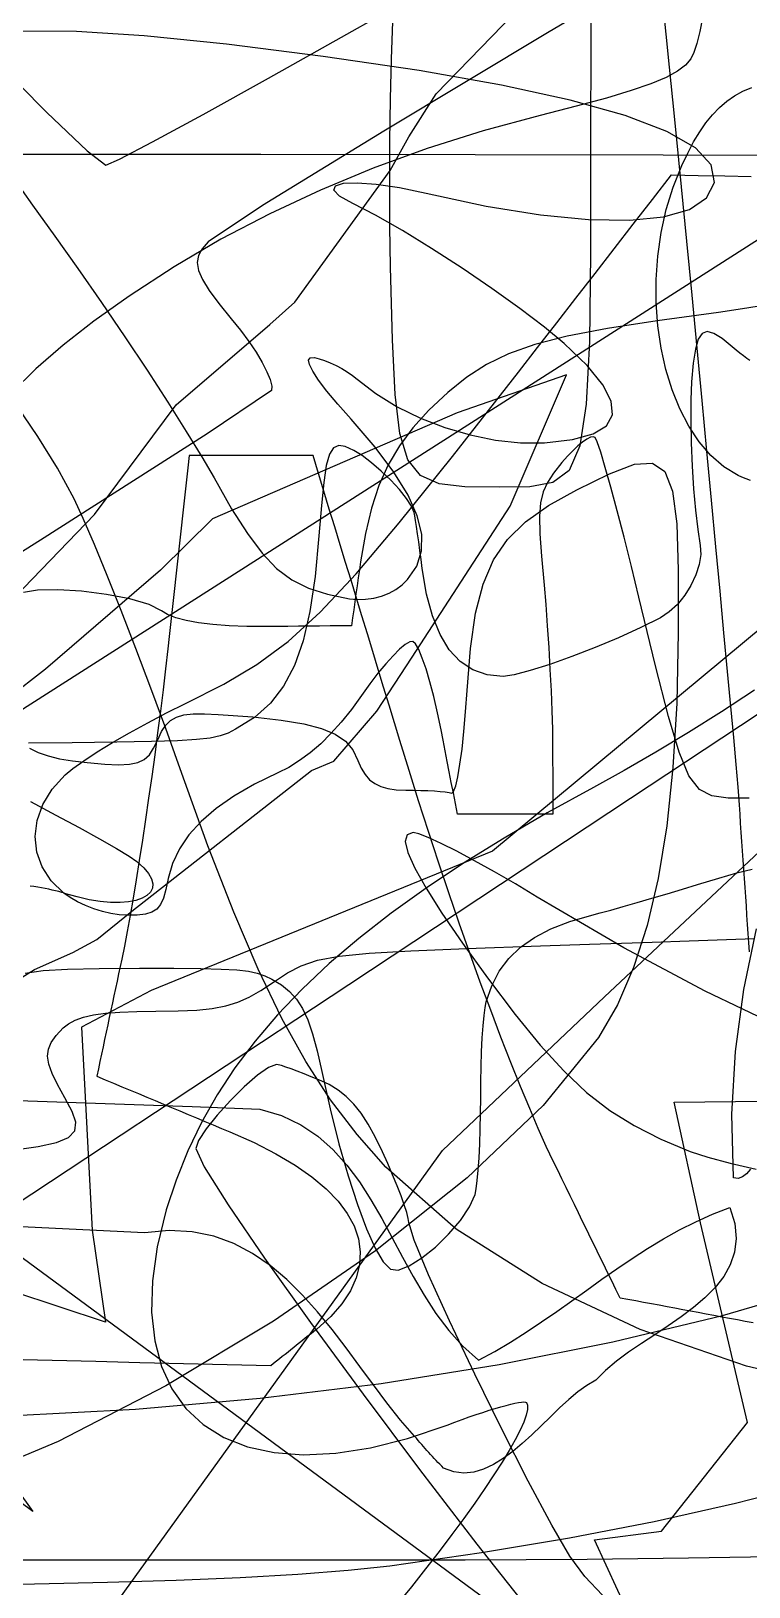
# Model space of a CAD drawing. Extents: x -75 to 75, y -75 to 75.
# Drawn here: x 8.11 to 27.84, y -53.51 to -10.71 of the extents above; entities that cross this region are included whole.
import ezdxf

# ---------------------------------------------------------------- set-up
doc = ezdxf.new("R2010")
doc.units = 0
for name, color, linetype in [('butterfly', 7, 'CONTINUOUS'), ('cat', 7, 'CONTINUOUS'), ('crown', 7, 'CONTINUOUS'), ('darth', 7, 'CONTINUOUS'), ('heart', 7, 'CONTINUOUS'), ('hellokitty', 7, 'CONTINUOUS'), ('ironman', 7, 'CONTINUOUS'), ('jackskellington', 7, 'CONTINUOUS'), ('m4', 7, 'CONTINUOUS'), ('nes', 7, 'CONTINUOUS'), ('skullbones', 7, 'CONTINUOUS'), ('star', 7, 'CONTINUOUS'), ('stormtrooper', 7, 'CONTINUOUS'), ('thundercats', 7, 'CONTINUOUS'), ('wolf', 7, 'CONTINUOUS')]:
    doc.layers.add(name, color=color, linetype=linetype)

msp = doc.modelspace()

# ---------------------------------------------------------------- linework, layer by layer
at = {"layer": 'butterfly', "color": 7}
for points in [[(16.857091, -26.324643), (17.079403, -26.346939), (17.303578, -26.341294), (17.525526, -26.309206), (17.741156, -26.251971), (17.94638, -26.170945), (18.137106, -26.067511), (18.309246, -25.942966), (18.458709, -25.798694), (18.713546, -25.424721), (18.843875, -25.010673), (18.847818, -24.551187), (18.723496, -24.040901), (18.469031, -23.474538), (18.082544, -22.846678), (17.562155, -22.152044), (16.90599, -21.385275), (16.539008, -20.968743), (16.240442, -20.610151), (16.010456, -20.309698), (15.849221, -20.067748), (15.756905, -19.88453), (15.733675, -19.760352), (15.7797, -19.695497), (15.895149, -19.690135), (16.028298, -19.720164), (16.174909, -19.76769), (16.330173, -19.830258), (16.489279, -19.905471), (16.647417, -19.990871), (16.799776, -20.084004), (16.941548, -20.1825), (17.067921, -20.283846), (17.586031, -20.682598), (18.171801, -21.040681), (18.809375, -21.352678), (19.482902, -21.613254), (20.176526, -21.81699), (20.874393, -21.958524), (21.560651, -22.032467), (22.219444, -22.032467), (22.987627, -21.947179), (23.555063, -21.791703), (23.922058, -21.564486), (24.088919, -21.263947), (24.055953, -20.888592), (23.823467, -20.43681), (23.391767, -19.907108), (22.761159, -19.297903), (22.22279, -18.85058), (21.547911, -18.338827), (20.778021, -17.79013), (19.954618, -17.23198), (19.119202, -16.691863), (18.313272, -16.197212), (17.578328, -15.775544), (16.955868, -15.45429), (16.58552, -15.245671), (16.43113, -15.081108), (16.473634, -14.963336), (16.693961, -14.894982), (17.073044, -14.878895), (17.591815, -14.917532), (18.231205, -15.013685), (18.972148, -15.170036), (20.616484, -15.522729), (22.10799, -15.762872), (23.429624, -15.891114), (24.564344, -15.908047), (25.495108, -15.814406), (26.204876, -15.610726), (26.676605, -15.297713), (26.893253, -14.87596), (26.807954, -14.38845), (26.373953, -13.919707), (25.585721, -13.467897), (24.437728, -13.031271), (22.924446, -12.608022), (21.040345, -12.196401), (18.779895, -11.794573), (16.137566, -11.400789), (13.477642, -11.061727), (11.218467, -10.833155), (9.351933, -10.715384), (7.869935, -10.70861)], [(7.573027, -14.686871), (8.146988, -15.495156), (8.757918, -16.347156), (9.394278, -17.242168), (10.041125, -18.173755), (10.680497, -19.114628), (11.294437, -20.037466), (11.864983, -20.91498), (12.374176, -21.719877), (12.804057, -22.42484), (13.136666, -23.002606), (13.61937, -23.850204), (14.051932, -24.533972), (14.456904, -25.074032), (14.856832, -25.490564), (15.274267, -25.803661), (15.731756, -26.033446), (16.25185, -26.20007), (16.857097, -26.323656), (16.857096, -26.323656), (16.857096, -26.323656), (16.857095, -26.323656), (16.857094, -26.323656), (16.857094, -26.323656), (16.857093, -26.323656), (16.857092, -26.323656), (16.857091, -26.32374)], [(30.851774, -48.166527), (27.779062, -47.443417), (24.84939, -46.43436), (22.156997, -45.166533), (19.796123, -43.667171), (17.861009, -41.963423), (17.067677, -41.064122), (16.340343, -40.110437), (15.658318, -39.062292), (15.000914, -37.879611), (14.347443, -36.522264), (13.677216, -34.950229), (12.969547, -33.123377), (12.203746, -31.001602), (11.810214, -29.89927), (11.400984, -28.785875), (10.988022, -27.691869), (10.583296, -26.647703), (10.198771, -25.683801), (9.846416, -24.830644), (9.538197, -24.118625), (9.286082, -23.578282), (8.829161, -22.732801), (8.292365, -21.861412), (7.7139, -21.012685)], [(28.707365, -38.112247), (26.634615, -37.122861), (24.402195, -35.92827), (22.022627, -34.533161), (21.422527, -34.173384), (20.84392, -33.838443), (20.300813, -33.535619), (19.807211, -33.272192), (19.37712, -33.055446), (19.024544, -32.89266), (18.76349, -32.791116), (18.607963, -32.758068), (18.442021, -32.823741), (18.39294, -33.00648), (18.462535, -33.309869), (18.652624, -33.737408), (18.965021, -34.29268), (19.401541, -34.979242), (19.964002, -35.800621), (20.654218, -36.760403), (21.411909, -37.765368), (22.101575, -38.610341), (22.748524, -39.316997), (23.378069, -39.907011), (24.015519, -40.402057), (24.686185, -40.823838), (25.415377, -41.193973), (26.228406, -41.53422)], [(26.228406, -41.53422), (26.710756, -41.694607), (27.322742, -41.857618), (28.039386, -42.018711)]]:
    msp.add_lwpolyline(points, dxfattribs=at)
at = {"layer": 'cat', "color": 7}
for points in [[(25.464966, -9.890956), (25.55633, -10.794011), (25.647691, -11.697066), (25.738953, -12.60012), (25.830314, -13.503175), (25.980016, -14.996102), (26.127339, -16.488409), (26.271637, -17.97064), (26.412242, -19.433256), (26.548497, -20.866748), (26.679721, -22.261659), (26.805271, -23.60848), (26.924476, -24.8977), (27.037754, -26.119722), (27.144889, -27.265036), (27.244346, -28.324216), (27.334494, -29.287807), (27.413714, -30.146384), (27.480493, -30.890491), (27.533204, -31.510702), (27.570336, -31.99762), (27.587749, -32.250435), (27.605162, -32.503278), (27.622575, -32.756121), (27.639988, -33.008964), (27.657401, -33.261807), (27.674814, -33.51465), (27.692228, -33.767492), (27.709641, -34.020335), (27.727054, -34.273178), (27.744467, -34.526021), (27.76188, -34.778864), (27.779293, -35.031707), (27.796706, -35.28455), (27.814119, -35.537393), (27.831532, -35.790236), (27.848946, -36.043078)], [(27.954137, -46.250322), (27.739281, -46.210049), (27.524424, -46.169776), (27.309553, -46.129503), (27.094694, -46.08923), (26.87984, -46.048985), (26.66498, -46.008712), (26.450122, -45.968439), (26.235263, -45.928166), (26.020396, -45.887893), (25.805538, -45.84762), (25.590678, -45.807375), (25.37582, -45.767102), (25.160961, -45.726828), (24.946094, -45.686555), (24.731236, -45.646282), (24.516377, -45.606009), (24.301518, -45.565764), (24.186998, -45.33152), (24.072475, -45.097275), (23.957955, -44.863059), (23.843432, -44.628843), (23.728913, -44.394598), (23.6144, -44.160382), (23.49988, -43.926138), (23.385358, -43.691922), (23.270835, -43.457677), (23.156314, -43.223461), (23.041791, -42.989216), (22.927271, -42.755), (22.812748, -42.520756), (22.698238, -42.28654), (22.583716, -42.052295), (22.469196, -41.818079), (22.269604, -41.39579), (22.050356, -40.905796), (21.813814, -40.353995), (21.562361, -39.746229), (21.298372, -39.088426), (21.024224, -38.386426), (20.742295, -37.646101), (20.454965, -36.873348), (20.1656, -36.073756), (19.877005, -35.253054), (19.590707, -34.417366), (19.308234, -33.572872), (19.031113, -32.725641), (18.76087, -31.881881), (18.499033, -31.047689), (18.247135, -30.229216), (18.097777, -29.739137), (17.948411, -29.249086), (17.799056, -28.759008), (17.649699, -28.268929), (17.500344, -27.77885), (17.350986, -27.288799), (17.201629, -26.79872), (17.052262, -26.308641), (16.902906, -25.818562), (16.75355, -25.328484), (16.604193, -24.838405), (16.454835, -24.348354), (16.305469, -23.858275), (16.156114, -23.368196), (16.006757, -22.878117), (15.857401, -22.388067), (15.750911, -22.388067), (15.644415, -22.388067), (15.537926, -22.388067), (15.431438, -22.388067), (15.32495, -22.388067), (15.21845, -22.388067), (15.111963, -22.388067), (15.005474, -22.388067), (14.898986, -22.388067), (14.79249, -22.388067), (14.685998, -22.388067), (14.579513, -22.388067), (14.473022, -22.388067), (14.366526, -22.388067), (14.260038, -22.388067), (14.153551, -22.388067), (14.047059, -22.388067), (13.940563, -22.388067), (13.834074, -22.388067), (13.727586, -22.388067), (13.621099, -22.388067), (13.51461, -22.388067), (13.408122, -22.388067), (13.301626, -22.388067), (13.195134, -22.388067), (13.088649, -22.388067), (12.982158, -22.388067), (12.875673, -22.388067), (12.769174, -22.388067), (12.662685, -22.388067), (12.556197, -22.388067), (12.44971, -22.388067), (12.413184, -22.720045), (12.376659, -23.052023), (12.340136, -23.384001), (12.303612, -23.716007), (12.267084, -24.047985), (12.230561, -24.379963), (12.194037, -24.711941), (12.15751, -25.043947), (12.120986, -25.375925), (12.084463, -25.707903), (12.047939, -26.039881), (12.011412, -26.371887), (11.974888, -26.703865), (11.938365, -27.035843), (11.901837, -27.367821), (11.865315, -27.699828), (11.802178, -28.257668), (11.733886, -28.832696), (11.66104, -29.420565), (11.584348, -30.0169), (11.504417, -30.6173), (11.42196, -31.217389), (11.337477, -31.812793), (11.25178, -32.399166), (11.165375, -32.972077), (11.079071, -33.52718), (10.993375, -34.060072), (10.908996, -34.566407), (10.826635, -35.04181), (10.74691, -35.48188), (10.670422, -35.882212), (10.597775, -36.238517), (10.555081, -36.440193), (10.512384, -36.641869), (10.469686, -36.843545), (10.42699, -37.04525), (10.384294, -37.246926), (10.341597, -37.448602), (10.298899, -37.650306), (10.256205, -37.851982), (10.213507, -38.053658), (10.170813, -38.255334), (10.128115, -38.45701), (10.085419, -38.658714), (10.042723, -38.86039), (10.000027, -39.062066), (9.957331, -39.26377), (9.914634, -39.465446), (10.14309, -39.560866), (10.371557, -39.65637), (10.600023, -39.751789), (10.828478, -39.847293), (11.056945, -39.942684), (11.285401, -40.038216), (11.513869, -40.133607), (11.742325, -40.22914), (11.970789, -40.324531), (12.199245, -40.420035), (12.427713, -40.515567), (12.65618, -40.610958), (12.884637, -40.706377), (13.113101, -40.801881), (13.341561, -40.897385), (13.570025, -40.992805), (14.236605, -41.290295), (14.835063, -41.596845), (15.365238, -41.91172), (15.826944, -42.234131), (16.219995, -42.563371), (16.544214, -42.89868), (16.799412, -43.239322), (16.985415, -43.584536), (17.103477, -43.935395), (17.154066, -44.29187), (17.135665, -44.651731), (17.046931, -45.012665), (16.886486, -45.372414), (16.652911, -45.728691), (16.344778, -46.079183), (15.960693, -46.42166), (15.881672, -46.484793), (15.802653, -46.547926), (15.723636, -46.611059), (15.644617, -46.674192), (15.565598, -46.737325), (15.486578, -46.800458), (15.40756, -46.863591), (15.328542, -46.926724), (15.249523, -46.989886), (15.170503, -47.053019), (15.091485, -47.116152), (15.012467, -47.179285), (14.933449, -47.242418), (14.854429, -47.305551), (14.775409, -47.368684), (14.69639, -47.431818), (13.494922, -47.403087), (12.293454, -47.374329), (11.091984, -47.345599), (9.890515, -47.316868), (8.689045, -47.288138), (7.487575, -47.259408)]]:
    msp.add_lwpolyline(points, dxfattribs=at)
at = {"layer": 'crown', "color": 7}
for points in [[(7.755807, -14.092596), (14.421119, -14.095418), (20.3151, -14.099934), (25.484243, -14.106989), (29.975051, -14.117149)], [(28.452087, -52.685412), (26.181267, -52.728818), (23.395468, -52.757774), (20.036643, -52.774708), (16.046745, -52.782328), (11.367725, -52.782328), (5.941538, -52.778659)]]:
    msp.add_lwpolyline(points, dxfattribs=at)
at = {"layer": 'darth', "color": 7}
for points in [[(26.566442, -10.339746), (26.488915, -10.720718), (26.408072, -11.044398), (26.326179, -11.298568), (26.245503, -11.470977), (26.100989, -11.644234), (25.878644, -11.812777), (25.564067, -11.982025), (25.142862, -12.15737), (24.600631, -12.344201), (23.922976, -12.547994), (23.095499, -12.77411), (22.103802, -13.027997), (20.530966, -13.455197), (18.998422, -13.940337), (17.508938, -14.482147), (16.065285, -15.079386), (14.670233, -15.730896), (13.326552, -16.435436), (12.037009, -17.191763), (10.80438, -17.998693), (9.834512, -18.69152), (8.986957, -19.349916), (8.239763, -19.996995), (7.570982, -20.656012)], [(9.007523, -34.426961), (8.657792, -34.087363), (8.409421, -33.705996), (8.262295, -33.294121), (8.216297, -32.862914), (8.271312, -32.423578), (8.427223, -31.987319), (8.683913, -31.565369), (9.041268, -31.168903), (9.254304, -30.993276), (9.551893, -30.781694), (9.920453, -30.542172), (10.346403, -30.282754), (10.816162, -30.01151), (11.31615, -29.736456), (11.832784, -29.465692), (12.352485, -29.207205), (13.403835, -28.675498), (14.315749, -28.135353), (15.171193, -27.504078), (16.053131, -26.698983), (17.044531, -25.637404), (18.228357, -24.236707), (19.687577, -22.4142), (21.505154, -20.087222), (22.031491, -19.409465), (22.557827, -18.731708), (23.084165, -18.053952), (23.610501, -17.376195), (24.136839, -16.698467), (24.663175, -16.02071), (25.189512, -15.342953), (25.715849, -14.665197), (26.445918, -14.677897), (27.175987, -14.690597), (27.906056, -14.703297)], [(27.84827, -31.81093), (27.269097, -31.808108), (26.826067, -31.752877), (26.479736, -31.572904), (26.190661, -31.19625), (25.919397, -30.550978), (25.626501, -29.565147), (25.272528, -28.166821), (24.818035, -26.28406), (24.610448, -25.434994), (24.409273, -24.63543), (24.21945, -23.903431), (24.045921, -23.257029), (23.893624, -22.714231), (23.767501, -22.293071), (23.672491, -22.011582), (23.613536, -21.887828), (23.560528, -21.86779), (23.482564, -21.883877), (23.383388, -21.933153), (23.266747, -22.012796), (23.136385, -22.119984), (22.996047, -22.251866), (22.84948, -22.405593), (22.700427, -22.578369), (22.471796, -22.866913), (22.300932, -23.124695), (22.182819, -23.386117), (22.112439, -23.685442), (22.084773, -24.057044), (22.094806, -24.535242), (22.137519, -25.154381), (22.207896, -25.948808), (22.254243, -26.488106), (22.297714, -27.066408), (22.337341, -27.66565), (22.372155, -28.267828), (22.401188, -28.854878), (22.423472, -29.408768), (22.43804, -29.911518), (22.443925, -30.34504), (22.444658, -30.583179), (22.445392, -30.82129), (22.446126, -31.059429), (22.44686, -31.29754), (22.447593, -31.535679), (22.448327, -31.773818), (22.449061, -32.011929), (22.449795, -32.250068), (22.285976, -32.250068), (22.122156, -32.250068), (21.958336, -32.250068), (21.794517, -32.250068), (21.630697, -32.250068), (21.466877, -32.250068), (21.303058, -32.250068), (21.139238, -32.250068), (20.975418, -32.250068), (20.811598, -32.250068), (20.647778, -32.250068), (20.483958, -32.250068), (20.320138, -32.250068), (20.156318, -32.250068), (19.992498, -32.250068), (19.828678, -32.250068), (19.772211, -31.959887), (19.715743, -31.669706), (19.659276, -31.379497), (19.602809, -31.089316), (19.546341, -30.799136), (19.489874, -30.508955), (19.433407, -30.218746), (19.376939, -29.928565), (19.279667, -29.460048), (19.176301, -29.018765), (19.070006, -28.614651), (18.963947, -28.257696), (18.861288, -27.957835), (18.765195, -27.72503), (18.678832, -27.569243), (18.605363, -27.500466), (18.51877, -27.511472), (18.394796, -27.584455), (18.239242, -27.713346), (18.057909, -27.892049), (17.8566, -28.114468), (17.641116, -28.374536), (17.41726, -28.666156), (17.190832, -28.983261), (16.911973, -29.369849), (16.632529, -29.720313), (16.351466, -30.03564), (16.067748, -30.316733), (15.780343, -30.564609), (15.488215, -30.78017), (15.190331, -30.964433), (14.885657, -31.118301), (14.246918, -31.430184), (13.684016, -31.756038), (13.19654, -32.096201), (12.784079, -32.451152), (12.446225, -32.821201), (12.182566, -33.206802), (11.992692, -33.608347), (11.876192, -34.026206), (11.81348, -34.328917), (11.746315, -34.564883), (11.665477, -34.742232), (11.561743, -34.869062), (11.425893, -34.953588), (11.248704, -35.003852), (11.020955, -35.028123), (10.733424, -35.034332), (10.526096, -35.021914), (10.302208, -34.986382), (10.068839, -34.93022), (9.83307, -34.855882), (9.601977, -34.76591), (9.38264, -34.662758), (9.182138, -34.548909), (9.00755, -34.426876), (9.007548, -34.426876), (9.007546, -34.426876), (9.007544, -34.426876), (9.007542, -34.426876), (9.00754, -34.426876), (9.007539, -34.426876), (9.007537, -34.426876), (9.007523, -34.426989)], [(7.592238, -41.493806), (8.297228, -41.399882), (8.805581, -41.288517), (9.135605, -41.147942), (9.305604, -40.966304), (9.333883, -40.731862), (9.23875, -40.432819), (9.03851, -40.057323), (8.832078, -39.693454), (8.683516, -39.390488), (8.592497, -39.135613), (8.558687, -38.915988), (8.581756, -38.718743), (8.661374, -38.531008), (8.79721, -38.339972), (8.988931, -38.132793), (9.132078, -38.017533), (9.315442, -37.920562), (9.543981, -37.840947), (9.822645, -37.777814), (10.15639, -37.730288), (10.550171, -37.697437), (11.008937, -37.678246), (11.537646, -37.672037), (12.150859, -37.665828), (12.660749, -37.643815), (13.089094, -37.600578), (13.45768, -37.530756), (13.78829, -37.429044), (14.102705, -37.290077), (14.42271, -37.108524), (14.770085, -36.879021), (15.158776, -36.620166), (15.534332, -36.421934), (15.978913, -36.273146), (16.574683, -36.1626), (17.403803, -36.079146), (18.548436, -36.011554), (20.090744, -35.948675), (22.11289, -35.879277), (23.462723, -35.833528), (24.924362, -35.7827), (26.451346, -35.728514), (27.997216, -35.672605)], [(23.818373, -53.737876), (23.333016, -53.224146), (22.919815, -52.666278), (22.422442, -51.816083), (21.776862, -50.607354), (21.049136, -49.176967), (20.305319, -47.661716), (19.611468, -46.198506), (19.033644, -44.92416), (18.637902, -43.975527), (18.490301, -43.489512), (18.475027, -43.378344), (18.432288, -43.213498), (18.365059, -43.002904), (18.276317, -42.754577), (18.169037, -42.476503), (18.046194, -42.176614), (17.910765, -41.862952), (17.765724, -41.543477), (17.564406, -41.13163), (17.370253, -40.780404), (17.177258, -40.482998), (16.979419, -40.232611), (16.770729, -40.02244), (16.545184, -39.845656), (16.296779, -39.695514), (16.01951, -39.565155), (15.810734, -39.479162), (15.610214, -39.398955), (15.422749, -39.326254), (15.253139, -39.262839), (15.106185, -39.210458), (14.986685, -39.170863), (14.899441, -39.145745), (14.849251, -39.136996), (14.636623, -39.218897), (14.330321, -39.438409), (13.967954, -39.756333), (13.587135, -40.133438), (13.225471, -40.530525), (12.920575, -40.908364), (12.710057, -41.227755), (12.631526, -41.449468), (12.868045, -41.961053), (13.525107, -43.002622), (14.523964, -44.465069), (15.785872, -46.239316), (17.232085, -48.216311), (18.783857, -50.286947), (20.362443, -52.342174), (21.889097, -54.272884)]]:
    msp.add_lwpolyline(points, dxfattribs=at)
at = {"layer": 'heart', "color": 7}
msp.add_lwpolyline([(-58.605194, -3.937902), (-43.850264, -18.525263), (-38.682069, -23.146652), (-34.54575, -26.797902), (-14.322763, -47.638235), (-1.613943, -71.309624), (-0.352763, -74.890318), (0.855501, -73.602679), (7.963973, -57.410179), (19.420432, -41.508707), (23.874251, -37.275374), (29.606889, -31.895541), (31.150292, -30.413874), (33.381611, -28.314846), (41.310292, -21.59443), (48.00425, -15.711846), (67.248278, 6.751265)], dxfattribs=at)
at = {"layer": 'hellokitty', "color": 7}
for points in [[(27.544115, -22.932022), (27.153622, -22.691681), (26.796736, -22.38166), (26.474649, -22.008534), (26.188554, -21.578879), (25.939644, -21.099242), (25.729109, -20.576228), (25.558143, -20.016384), (25.427938, -19.426286), (25.339686, -18.812509), (25.29458, -18.181629), (25.293818, -17.540194), (25.338579, -16.89478), (25.430064, -16.251991), (25.569463, -15.618374), (25.75797, -15.000477), (25.996776, -14.404903), (26.158152, -14.0657), (26.32118, -13.757485), (26.487861, -13.478988), (26.660201, -13.228996), (26.840205, -13.006238), (27.029876, -12.809529), (27.231219, -12.637628), (27.446239, -12.489263), (27.67694, -12.363223), (27.925328, -12.258264)], [(27.887075, -23.072907), (27.762776, -23.027244), (27.64806, -22.980056), (27.544115, -22.931598)], [(7.475832, -48.808554), (10.97873, -48.620368), (14.401495, -48.321918), (17.735277, -47.914079), (20.971225, -47.397782), (24.100491, -46.773986), (27.114223, -46.043566), (30.003572, -45.207511)], [(29.622713, -50.672688), (27.47376, -51.22257), (25.238307, -51.722696), (22.912092, -52.174788), (20.490854, -52.580482), (17.970331, -52.941444), (16.820561, -53.067626), (15.438145, -53.176338), (13.853856, -53.267609), (12.098466, -53.341494), (10.202747, -53.398052), (8.197472, -53.437337), (6.113414, -53.45935)]]:
    msp.add_lwpolyline(points, dxfattribs=at)
at = {"layer": 'ironman', "color": 7}
for points in [[(27.41652, -42.260998), (27.374128, -40.505604), (27.471475, -38.778602), (27.699823, -37.080584), (28.050429, -35.412255)], [(6.946774, -40.105131), (8.810974, -40.164116), (10.674245, -40.227898), (12.536456, -40.296054), (14.397476, -40.368162), (14.992468, -40.546329), (15.521355, -40.798128), (15.99204, -41.115092), (16.412426, -41.488613), (16.790419, -41.910224), (17.133921, -42.371376), (17.450834, -42.863515), (17.749064, -43.378147), (18.036514, -43.906721), (18.321087, -44.440714), (18.610687, -44.971574), (18.913217, -45.490806), (19.23658, -45.989831), (19.588681, -46.460183), (19.977423, -46.893281), (20.410709, -47.280631), (20.855124, -47.038174), (21.290231, -46.77963), (21.717669, -46.507822), (22.139075, -46.225656), (22.556085, -45.936012), (22.970338, -45.641767), (23.383471, -45.345744), (23.797121, -45.050878), (24.212927, -44.76002), (24.632525, -44.476076), (25.057553, -44.201841), (25.489648, -43.940277), (25.930449, -43.694208), (26.381591, -43.466511), (26.844714, -43.260065), (27.321454, -43.077778), (27.45153, -43.518355), (27.489935, -43.924952), (27.446007, -44.300703), (27.329081, -44.648824), (27.148493, -44.97242), (26.913578, -45.274737), (26.633675, -45.558906), (26.318117, -45.82809), (25.976241, -46.085505), (25.617384, -46.334284), (25.25088, -46.577616), (24.886067, -46.818662), (24.53228, -47.060611), (24.198855, -47.306652), (23.895128, -47.55989), (23.630434, -47.82357), (23.38529, -47.96962), (23.137999, -48.151146), (22.888559, -48.360696), (22.636967, -48.590791), (22.38322, -48.83401), (22.127315, -49.082902), (21.869249, -49.330016), (21.609019, -49.567873), (21.346622, -49.78905), (21.082056, -49.986098), (20.815317, -50.151537), (20.546403, -50.277944), (20.27531, -50.357813), (20.002036, -50.383777), (19.726578, -50.34833), (19.448932, -50.244021), (19.395513, -50.192854), (19.342881, -50.140925), (19.290973, -50.088319), (19.239721, -50.035064), (19.189059, -49.981272), (19.138921, -49.926972), (19.089241, -49.87225), (19.039952, -49.81716), (18.990988, -49.76176), (18.942283, -49.706105), (18.89377, -49.65031), (18.845384, -49.594374), (18.797057, -49.538437), (18.748725, -49.482472), (18.70032, -49.426621), (18.651821, -49.370966)], [(27.888371, -42.017751), (27.776899, -42.146021), (27.661431, -42.233792), (27.541469, -42.274376), (27.41652, -42.261111)], [(18.651821, -49.370374), (18.267009, -48.924886), (17.889866, -48.44985), (17.516477, -47.954352), (17.142928, -47.447453), (16.765306, -46.938183), (16.379696, -46.435658), (15.982184, -45.948881), (15.568856, -45.486968), (15.135799, -45.05895), (14.679098, -44.673886), (14.194839, -44.340892), (13.679109, -44.068942), (13.127993, -43.867182), (12.537577, -43.744641), (11.903947, -43.710379), (11.223189, -43.773456), (9.530805, -43.688902), (7.838051, -43.610077)]]:
    msp.add_lwpolyline(points, dxfattribs=at)
at = {"layer": 'jackskellington', "color": 7}
for points in [[(27.863638, -19.767266), (27.782265, -19.712459), (27.691049, -19.646137), (27.592606, -19.570106), (27.489553, -19.486201), (27.384508, -19.396285), (27.102562, -19.165456), (26.874673, -19.0233), (26.694139, -18.975577), (26.554258, -19.028014), (26.448328, -19.186368), (26.36965, -19.456399), (26.31152, -19.843833), (26.267238, -20.354402), (26.245241, -20.852834), (26.240842, -21.423488), (26.252622, -22.03955), (26.279167, -22.674155), (26.319064, -23.300435), (26.370897, -23.891577), (26.433251, -24.420688), (26.504711, -24.860954), (26.51909, -25.109648), (26.476374, -25.383714), (26.383543, -25.670452), (26.247585, -25.957105), (26.075485, -26.231002), (25.874226, -26.479442), (25.650793, -26.68967), (25.412173, -26.84904), (24.869261, -27.120595), (24.259061, -27.397398), (23.615498, -27.666779), (22.972503, -27.916151), (22.364003, -28.132813), (21.823926, -28.304178), (21.386199, -28.417603), (21.084753, -28.460473), (20.646627, -28.419861), (20.253735, -28.28431), (19.906342, -28.054214), (19.604713, -27.729912), (19.349116, -27.311744), (19.139814, -26.800075), (18.977075, -26.195273), (18.861163, -25.497648), (18.829334, -25.246159), (18.796883, -24.998453), (18.764715, -24.760935), (18.73374, -24.539955), (18.704866, -24.341835), (18.679001, -24.172953), (18.65705, -24.039659), (18.639919, -23.948304), (18.569405, -23.780071), (18.427643, -23.566175), (18.230622, -23.323069), (17.994332, -23.067093), (17.734764, -22.814646), (17.467909, -22.582179), (17.209758, -22.386035), (16.976301, -22.242609), (16.745596, -22.13926), (16.563101, -22.10909), (16.420607, -22.172308), (16.309906, -22.349176), (16.222787, -22.659875), (16.151043, -23.124695), (16.086465, -23.763844), (16.020843, -24.597556), (15.91576, -25.717866), (15.77313, -26.674909), (15.585801, -27.48531), (15.346614, -28.165635), (15.048415, -28.732507), (14.684048, -29.202548), (14.24636, -29.592325), (13.728194, -29.918489), (13.521952, -30.020626), (13.303663, -30.099394), (13.028638, -30.158463), (12.652191, -30.201502), (12.129632, -30.232151), (11.416275, -30.254164), (10.467432, -30.271098), (9.238415, -30.28662), (8.032639, -30.299038)], [(7.944746, -36.624992), (8.44274, -36.553929), (9.106148, -36.513402), (9.974752, -36.495057), (11.088333, -36.490824), (12.031972, -36.493646), (12.77026, -36.500137), (13.335986, -36.514248), (13.76194, -36.538802), (14.080911, -36.576648), (14.325688, -36.630468), (14.529061, -36.70297), (14.723819, -36.796922), (14.988102, -36.953302), (15.21213, -37.130227), (15.402785, -37.340426), (15.566945, -37.596655), (15.711492, -37.911644), (15.843308, -38.29809), (15.969271, -38.768752), (16.096263, -39.336358), (16.325316, -40.360429), (16.569363, -41.323118), (16.821979, -42.205993), (17.076738, -42.990571), (17.327216, -43.658365), (17.56699, -44.190919), (17.789633, -44.569774), (17.988721, -44.776473), (18.200785, -44.798204), (18.497782, -44.684695), (18.848442, -44.463771), (19.221495, -44.163176), (19.585673, -43.810596), (19.909706, -43.433745), (20.162324, -43.060308), (20.312259, -42.718001), (20.343228, -42.563541), (20.372184, -42.336267), (20.398487, -42.047074), (20.421502, -41.706912), (20.440586, -41.326674), (20.455103, -40.91731), (20.464417, -40.489715), (20.467885, -40.054811), (20.471187, -39.620499), (20.480038, -39.194569), (20.493827, -38.787831), (20.511949, -38.411092), (20.533798, -38.075163), (20.558766, -37.790796), (20.586246, -37.568885), (20.615635, -37.420154), (20.771191, -36.972295), (20.977435, -36.574136), (21.238647, -36.222148), (21.559107, -35.912861), (21.943096, -35.642718), (22.394894, -35.408191), (22.918781, -35.205782), (23.519037, -35.031961), (23.749514, -34.971791), (24.041986, -34.891781), (24.384514, -34.795402), (24.765157, -34.686098), (25.171975, -34.56731), (25.593028, -34.44254), (26.016376, -34.315201), (26.430081, -34.188794), (27.018803, -34.010316), (27.50939, -33.870193), (27.926724, -33.763936)]]:
    msp.add_lwpolyline(points, dxfattribs=at)
at = {"layer": 'm4', "color": 7}
msp.add_lwpolyline([(23.503917, -9.191666), (23.490988, -11.122856), (23.487423, -13.558688), (23.484579, -16.814291), (23.455249, -19.245099), (23.368243, -20.971565), (23.192367, -22.114085), (22.89643, -22.793084), (22.44924, -23.128985), (21.819603, -23.242212), (20.976328, -23.253219), (20.032567, -23.242212), (19.322423, -23.161243), (18.81058, -22.938739), (18.461718, -22.503129), (18.240519, -21.782728), (18.111666, -20.705938), (18.039839, -19.201157), (17.98972, -17.196758), (17.971979, -16.081868), (17.966623, -14.917136), (17.972967, -13.736911), (17.990329, -12.575623), (18.018027, -11.467675), (18.055374, -10.44747)], dxfattribs=at)
at = {"layer": 'nes', "color": 7}
for points in [[(-57.410088, -6.919213), (-54.734169, -10.761555), (-51.695144, -15.157138), (-48.367521, -19.999479), (-44.825813, -25.182038), (-41.286814, -30.363949), (-37.966958, -35.20437), (-34.940212, -39.596905), (-32.280544, -43.435212), (-30.061922, -46.612922), (-28.35831, -49.023607), (-27.243676, -50.5609), (-26.791987, -51.118458), (-25.682153, -50.498896), (-22.681252, -48.662589), (-17.995512, -45.739726), (-11.831158, -41.86044), (-4.394416, -37.154893), (4.108486, -31.753301), (13.471324, -25.785796), (23.487872, -19.382541), (33.513742, -12.971186), (42.903301, -6.980455)], [(27.506307, -7.68395), (22.352154, -10.72989), (17.800093, -13.457935), (14.467922, -15.505146), (12.973445, -16.508588), (12.809959, -16.693302), (12.708974, -16.877621), (12.673988, -17.073117), (12.708501, -17.291416), (12.816011, -17.544117), (13.000014, -17.842821), (13.264008, -18.199099), (13.611493, -18.624605), (13.86245, -18.936263), (14.090254, -19.245494), (14.290372, -19.54417), (14.45827, -19.824219), (14.589412, -20.077542), (14.679267, -20.296066), (14.723299, -20.471693), (14.716971, -20.596351), (12.949962, -21.791731), (8.366077, -24.714594), (1.899719, -28.78294)], [(60.034331, -8.399214), (56.481088, -10.745158), (51.707271, -13.898455), (45.921679, -17.721127), (39.333125, -22.075167), (32.150408, -26.82254), (24.58234, -31.825296), (16.837726, -36.945399), (9.125371, -42.044844), (1.690602, -46.956668)], [(5.335309, -9.655865), (7.040377, -11.428644), (8.540267, -12.943952), (9.643741, -14.000648), (10.159563, -14.397594), (10.536889, -14.231026), (11.44788, -13.753647), (12.832628, -12.998957), (14.631225, -12.00037), (16.783761, -10.791386), (19.230329, -9.405506)]]:
    msp.add_lwpolyline(points, dxfattribs=at)
at = {"layer": 'skullbones', "color": 7}
for points in [[(28.571794, -18.204179), (27.786987, -18.333098), (27.005777, -18.444745), (25.322514, -18.675659), (23.95238, -18.890346), (22.846398, -19.103282), (21.955591, -19.329032), (21.230986, -19.582072), (20.623604, -19.876938), (20.084471, -20.228135), (19.56461, -20.650199), (19.045568, -21.13658), (18.604054, -21.621466), (18.232604, -22.119419), (17.923755, -22.644917), (17.670044, -23.21241), (17.464005, -23.836459), (17.298178, -24.531573), (17.1651, -25.312199), (17.133512, -25.531684), (17.101924, -25.751168), (17.070337, -25.97068), (17.038749, -26.190164), (17.007161, -26.409649), (16.975573, -26.629161), (16.943986, -26.848645), (16.912398, -27.06813), (16.62105, -27.070952), (16.329702, -27.073774), (16.038355, -27.076596), (15.747007, -27.079418), (15.455659, -27.082241), (15.164311, -27.085063), (14.872963, -27.087885), (14.581616, -27.090707), (14.042129, -27.087321), (13.548684, -27.068694), (13.103722, -27.034997), (12.709684, -26.986652), (12.369013, -26.924027), (12.084149, -26.847545), (11.857532, -26.757516), (11.691606, -26.654364), (11.3488, -26.479442), (10.820851, -26.32772), (10.178912, -26.205856), (9.494135, -26.120653), (8.837672, -26.078828), (8.280677, -26.087012), (7.894302, -26.152149)], [(8.065149, -30.439838), (8.300318, -30.553602), (8.572506, -30.648457), (8.885382, -30.725899), (9.242612, -30.787452), (9.647863, -30.834611), (10.130657, -30.874912), (10.51362, -30.891281), (10.812312, -30.878581), (11.042292, -30.831958), (11.219121, -30.746247), (11.358357, -30.616368), (11.475561, -30.43727), (11.586292, -30.203901), (11.693104, -29.982215), (11.808401, -29.807576), (11.942451, -29.675694), (12.105523, -29.582334), (12.307884, -29.523152), (12.559801, -29.493858), (12.871544, -29.490189), (13.253379, -29.507969), (14.201704, -29.578807), (14.978511, -29.662203), (15.602634, -29.764368), (16.092907, -29.891537), (16.468164, -30.049892), (16.747239, -30.24567), (16.948966, -30.485079), (17.092178, -30.774328), (17.184901, -30.986531), (17.289887, -31.162102), (17.411304, -31.30358), (17.553321, -31.413533), (17.720108, -31.494588), (17.915833, -31.549282), (18.144666, -31.580186), (18.410777, -31.589781), (18.618468, -31.592603), (18.822091, -31.597401), (19.016486, -31.605021), (19.19649, -31.615181), (19.35694, -31.627599), (19.492674, -31.64171), (19.59853, -31.657232), (19.669347, -31.673883), (19.723135, -31.631381), (19.78019, -31.477174), (19.838771, -31.222864), (19.897138, -30.879992), (19.953551, -30.460102), (20.006269, -29.974821), (20.05355, -29.435664), (20.093656, -28.854201), (20.18782, -27.690627), (20.328836, -26.724242), (20.533627, -25.924001), (20.819111, -25.258859), (21.202209, -24.69783), (21.699842, -24.209839), (22.32893, -23.763872), (23.106393, -23.328883), (24.007608, -22.884891), (24.692681, -22.625895), (25.190812, -22.59296), (25.531201, -22.82712), (25.743048, -23.369466), (25.855554, -24.261034), (25.897919, -25.542888), (25.89933, -27.256118), (25.858415, -29.199415), (25.754078, -30.968779), (25.58469, -32.572422), (25.348623, -34.018642), (25.044248, -35.315707), (24.669937, -36.471859), (24.224061, -37.495366), (23.70499, -38.394526), (22.188033, -40.268594), (20.098749, -42.256116), (17.578833, -44.265708), (14.769976, -46.205929), (11.813871, -47.98534), (8.852211, -49.512529), (6.026689, -50.696084)]]:
    msp.add_lwpolyline(points, dxfattribs=at)
at = {"layer": 'star', "color": 7}
msp.add_lwpolyline([(47.49093, -73.695502), (0.780248, -39.238596), (-45.095722, -74.904175), (-28.237284, -17.734166), (-74.804253, 16.935468), (-17.674481, 17.811548), (-0.578486, 74.904172), (17.871219, 18.275578), (75.004095, 18.891136), (29.276864, -16.983342), (47.49093, -73.695502)], dxfattribs=at)
at = {"layer": 'stormtrooper', "color": 7}
for points in [[(8.092152, -31.908777), (8.788423, -32.276202), (9.425972, -32.61913), (9.986082, -32.928051), (10.450028, -33.193424), (10.799096, -33.405768), (11.014564, -33.555572), (11.201857, -33.725018), (11.335551, -33.884502), (11.418227, -34.032866), (11.452471, -34.168982), (11.440868, -34.29172), (11.386001, -34.399924), (11.290456, -34.492437), (11.156817, -34.568157), (10.987668, -34.625956), (10.785594, -34.66462), (10.55318, -34.682965), (10.293011, -34.680143), (10.00767, -34.654743), (9.699742, -34.605692), (9.371812, -34.531835), (9.026452, -34.431928)], [(9.026454, -34.429106), (8.95078, -34.405964), (8.868828, -34.383386), (8.781381, -34.36109), (8.689221, -34.339642), (8.59313, -34.318757), (8.49389, -34.298719), (8.392285, -34.27981), (8.289096, -34.26203), (8.185106, -34.245379), (8.081096, -34.230422)]]:
    msp.add_lwpolyline(points, dxfattribs=at)
at = {"layer": 'thundercats', "color": 7}
msp.add_lwpolyline([(27.993442, -28.843166), (27.084633, -29.4362), (26.179171, -30.006797), (25.28562, -30.548607), (24.412545, -31.05545), (23.568512, -31.521032), (22.297996, -32.220237), (21.108435, -32.913742), (19.997809, -33.60355), (18.964094, -34.291607), (18.005268, -34.980004), (17.119309, -35.670658), (16.304193, -36.36563), (15.557899, -37.066896), (14.878403, -37.776459), (14.263684, -38.496323), (13.711719, -39.228464), (13.220485, -39.974942), (12.78796, -40.737704), (12.412121, -41.518782), (12.090946, -42.320152), (11.822412, -43.143846), (11.575891, -44.156234), (11.443243, -45.095667), (11.420902, -45.959464), (11.505307, -46.744832), (11.692892, -47.44909), (11.980092, -48.069499), (12.363344, -48.603322), (12.839081, -49.047794), (13.403741, -49.400233), (14.053759, -49.657902), (14.785569, -49.818063), (15.595608, -49.87795), (16.480312, -49.834912), (17.436115, -49.686124), (18.459453, -49.428935), (19.546762, -49.060578), (19.754007, -48.982911), (19.95696, -48.90894), (20.154507, -48.838978), (20.345532, -48.773333), (20.528919, -48.712373), (20.703553, -48.65638), (20.868317, -48.605664), (21.022096, -48.560565), (21.163774, -48.521393), (21.292236, -48.488458), (21.406366, -48.462211), (21.505047, -48.442738), (21.587165, -48.430602), (21.651604, -48.425804), (21.697248, -48.428909), (21.722981, -48.440198), (21.758564, -48.515297), (21.757802, -48.631121), (21.72182, -48.785835), (21.65175, -48.977662), (21.548722, -49.204766), (21.413867, -49.465313), (21.248315, -49.757526), (21.053196, -50.07957), (20.829639, -50.429638), (20.578776, -50.805925), (20.301737, -51.206596), (19.99965, -51.629817), (19.673648, -52.073837), (19.324859, -52.536794), (18.954414, -53.016882), (18.563443, -53.512295), (18.080061, -54.100418)], dxfattribs=at)
at = {"layer": 'wolf', "color": 7}
for points in [[(36.440339, -8.53739), (33.634113, -11.480912), (36.090976, -16.68777), (37.278908, -17.793602), (35.261502, -19.673202), (28.858424, -26.570798), (20.788794, -33.273208), (11.408998, -37.104036), (9.496337, -38.116368), (9.787493, -43.698582), (10.147567, -46.230002), (7.603879, -45.387372)], [(7.168084, -26.782464), (9.849868, -24.008756), (12.098597, -20.989091), (14.66593, -18.775735), (15.357351, -18.161732), (17.981964, -14.545224), (18.494658, -13.611915), (19.242397, -12.42867), (21.992492, -9.593522)], [(6.405816, -37.633203), (8.203045, -36.527344), (9.253585, -36.05527), (9.912334, -35.696876), (10.877181, -34.918818), (15.818367, -31.055591), (16.425232, -30.792447), (17.614601, -29.421411), (18.586578, -27.93029), (21.279494, -23.775386), (22.829281, -20.163845), (19.818113, -21.212357), (13.09193, -24.126245), (11.666602, -25.538654), (8.506804, -28.263708), (6.423688, -29.87816)], [(25.517021, -56.404763), (23.595621, -52.218758), (25.437604, -51.981494), (27.800859, -48.991744), (26.508338, -43.498345), (25.788217, -40.178509), (29.998698, -40.132394)], [(4.62501, -46.527465), (8.158066, -51.444651), (5.789805, -49.687902)]]:
    msp.add_lwpolyline(points, dxfattribs=at)

doc.saveas('drawing.dxf')
